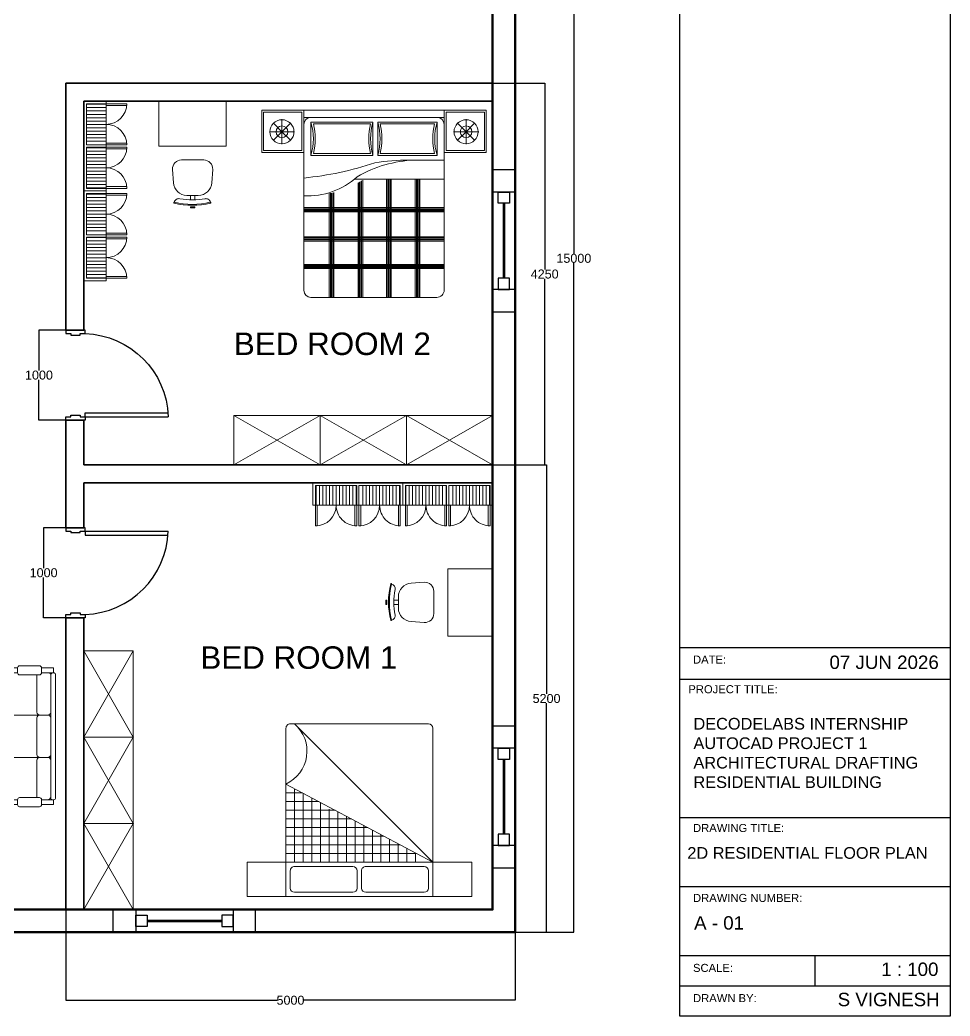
# Model space of a CAD drawing. Header units: millimetres. Extents: x -1564 to 16852, y -925 to 15940.
# Drawn here: x 6498 to 16852, y -925 to 10164 of the extents above; entities that cross this region are included whole.
import ezdxf

# ---------------------------------------------------------------- set-up
doc = ezdxf.new("R2010")
doc.units = ezdxf.units.MM
doc.header["$MEASUREMENT"] = 0
for name, color, linetype, lineweight, true_color in [('A-Door-Single-New', 7, 'Continuous', 25, 0x2c84f6), ('A-Furniture-New', 7, 'Continuous', 18, 0x6cf9cf), ('A-Wall-Full-New', 7, 'Continuous', 35, 0xf7b950), ('A-Window-Full-New', 7, 'Continuous', 25, 0x8bed35), ('Dimensions', 7, 'Continuous', 18, 0xf5569b), ('S-Wall-Full-New', 7, 'Continuous', 50, 0xf2de6e), ('Text', 7, 'Continuous', 18, 0xe916bf)]:
    doc.layers.add(name, color=color, linetype=linetype, lineweight=lineweight, true_color=true_color)
doc.layers.add('Boxes', color=2, linetype='Continuous')
doc.styles.get("Standard").update_dxf_attribs({"font": 'arial.ttf'})
doc.dimstyles.get("Standard").update_dxf_attribs({"dimtxt": 100, "dimasz": 0.18, "dimexe": 0.18, "dimexo": 0.0625, "dimgap": 0.09, "dimtad": 0, "dimtih": 1, "dimtoh": 1, "dimdec": 0, "dimzin": 0, "dimdsep": 46, "dimtxsty": 'Standard', "dimcen": 0.09, "dimadec": 0, "dimazin": 0, "dimtfac": 1, "dimtdec": 0, "dimtofl": 0, "dimtmove": 0, "dimatfit": 3, "dimfxl": 1, "dimtolj": 1, "dimtzin": 0, "dimarcsym": 0})

# ---------------------------------------------------------------- blocks, each defined once
blk = doc.blocks.new('A$C2EB62172')
at = {"linetype": 'ByBlock'}
for p, q in [((4.1879691707436e-05, 2.000302821266814), (0.4500418796887971, 2.000302821266814)), ((4.1879691707436e-05, 1.550302821269725), (4.1879691707436e-05, 2.000302821266814)), ((0.4500418796887971, 1.924102821270935), (0.4500418796887971, 2.000302821266814)), ((0.4500418796887971, 2.000302821266814), (0.4500418796887971, 1.550302821269725)), ((0.4500418796887971, 2.000302821266814), (1.950641879688192, 2.000302821266814)), ((0.4500418796887971, 1.924102821270935), (1.950641879688192, 1.924102821270935)), ((1.950641879688192, 2.000302821266814), (1.950641879688192, 1.550302821269725)), ((2.400641879692557, 2.000302821266814), (1.950641879688192, 2.000302821266814)), ((2.400641879692557, 1.550302821269725), (2.400641879692557, 2.000302821266814)), ((0.4500418796887971, 0.07630282126774546), (0.4500418796887971, 1.84790282126778)), ((1.950641879688192, 1.84790282126778), (1.950641879688192, 0.08010282126633683)), ((0.4500418796887971, 1.550302821269725), (4.1879691707436e-05, 1.550302821269725)), ((1.950641879688192, 1.550302821269725), (2.400641879692557, 1.550302821269725)), ((1.870641879693721, 0.00010282127186656), (0.5262418796919519, 0.00010282127186656))]:
    blk.add_line(p, q, dxfattribs=at)
for p, q in [((0.02004187968850601, 1.980302821270016), (0.4300418796919985, 1.980302821270016)), ((0.02004187968850601, 1.570302821266523), (0.02004187968850601, 1.980302821270016)), ((0.4300418796919985, 1.980302821270016), (0.4300418796919985, 1.570302821266523)), ((1.970641879692266, 1.980302821270016), (1.970641879692266, 1.570302821266523)), ((2.380641879688483, 1.980302821270016), (1.970641879692266, 1.980302821270016)), ((2.380641879688483, 1.570302821266523), (2.380641879688483, 1.980302821270016)), ((0.2160812228466966, 1.77031850045023), (0.1210542963963235, 1.865345426900603)), ((0.2160812228466966, 1.77031850045023), (0.2160812228466966, 1.904706868634094)), ((0.2160812228466966, 1.77031850045023), (0.3111081493043457, 1.865345426900603)), ((0.5262418796919519, 1.873302821266407), (0.5262418796919519, 1.517702821271087)), ((1.189307963424653, 1.873302821266407), (0.5262418796919519, 1.873302821266407)), ((1.16320035768149, 1.853302821269608), (0.5523494854351156, 1.853302821269608)), ((1.189307963424653, 1.517702821271087), (1.189307963424653, 1.873302821266407)), ((1.240107963421906, 1.873302821266407), (1.240107963421906, 1.517702821271087)), ((1.874441879692313, 1.873302821266407), (1.240107963421906, 1.873302821266407)), ((1.848334273949149, 1.853302821269608), (1.26621556916507, 1.853302821269608)), ((1.874441879692313, 1.517702821271087), (1.874441879692313, 1.873302821266407)), ((2.184602536530292, 1.77031850045023), (2.089575610079919, 1.865345426900603)), ((2.184602536530292, 1.77031850045023), (2.184602536530292, 1.904706868634094)), ((2.184602536530292, 1.77031850045023), (2.279629462987941, 1.865345426900603)), ((0.2160812228466966, 1.77031850045023), (0.08169285467010923, 1.77031850045023)), ((0.2160812228466966, 1.77031850045023), (0.1210542963963235, 1.675291573999857)), ((0.2160812228466966, 1.77031850045023), (0.35046959103056, 1.77031850045023)), ((0.2160812228466966, 1.77031850045023), (0.3111081493043457, 1.675291573999857)), ((0.2160812228466966, 1.77031850045023), (0.2160812228466966, 1.635930132266367)), ((2.184602536530292, 1.77031850045023), (2.050214168353705, 1.77031850045023)), ((2.184602536530292, 1.77031850045023), (2.089575610079919, 1.675291573999857)), ((2.184602536530292, 1.77031850045023), (2.184602536530292, 1.635930132266367)), ((2.184602536530292, 1.77031850045023), (2.318990904714155, 1.77031850045023)), ((2.184602536530292, 1.77031850045023), (2.279629462987941, 1.675291573999857)), ((0.4300418796919985, 1.570302821266523), (0.02004187968850601, 1.570302821266523)), ((0.5262418796919519, 1.517702821271087), (1.189307963424653, 1.517702821271087)), ((0.5523494854351156, 1.537702821267885), (1.16320035768149, 1.537702821267885)), ((1.240107963421906, 1.517702821271087), (1.874441879692313, 1.517702821271087)), ((1.26621556916507, 1.537702821267885), (1.848334273949149, 1.537702821267885)), ((1.970641879692266, 1.570302821266523), (2.380641879688483, 1.570302821266523)), ((1.574698534088384, 1.466902821266558), (1.950641879688192, 1.466902821266558)), ((0.9960193111110129, 1.263702821270272), (1.950641879688192, 1.263702821270272))]:
    blk.add_line(p, q)
at = {"linetype": 'Continuous'}
for p, q in [((1.029937390201667, 1.223216417361982), (1.029937390201667, 0.00010282127186656)), ((1.041937390204112, 1.23013608725887), (1.041937390204112, 0.00010282127186656)), ((1.053937390206556, 1.237265145027777), (1.053937390206556, 0.00010282127186656)), ((1.067023984396656, 1.24528421562718), (1.067023984396656, 0.00010282127186656)), ((1.0790239843991, 1.252867291041184), (1.0790239843991, 0.00010282127186656)), ((1.335076125324122, 1.263702821270272), (1.335076125324122, 0.00010282127186656)), ((1.34707612531929, 1.263702821270272), (1.34707612531929, 0.00010282127186656)), ((1.359076125321735, 1.263702821270272), (1.359076125321735, 0.00010282127186656)), ((1.37216271951911, 1.263702821270272), (1.37216271951911, 0.00010282127186656)), ((1.384162719514279, 1.263702821270272), (1.384162719514279, 0.00010282127186656)), ((1.640899081765383, 1.263702821270272), (1.640899081765383, 0.00010282127186656)), ((1.652899081760552, 1.263702821270272), (1.652899081760552, 0.00010282127186656)), ((1.664899081762997, 1.263702821270272), (1.664899081762997, 0.00010282127186656)), ((1.677985675953096, 1.263702821270272), (1.677985675953096, 0.00010282127186656)), ((1.689985675955541, 1.263702821270272), (1.689985675955541, 0.00010282127186656)), ((0.7220350258721737, 1.114663036089041), (0.7220350258721737, 0.00010282127186656)), ((0.7340350258673425, 1.114663036089041), (0.7340350258673425, 0.00010282127186656)), ((0.7460350258697872, 1.114663036089041), (0.7460350258697872, 0.00010282127186656)), ((0.7591216200598865, 1.117183029040461), (0.7591216200598865, 0.00010282127186656)), ((0.7711216200623312, 1.120337109459797), (0.7711216200623312, 0.00010282127186656)), ((0.4500418796887971, 0.959267067759356), (1.950641879688192, 0.959267067759356)), ((0.4500418796887971, 0.9472670677569113), (1.950641879688192, 0.9472670677569113)), ((0.4500418796887971, 0.9352670677617425), (1.950641879688192, 0.9352670677617425)), ((0.4500418796887971, 0.9258751714078244), (1.950641879688192, 0.9258751714078244)), ((0.4500418796887971, 0.9138751714053797), (1.950641879688192, 0.9138751714053797)), ((0.4500418796887971, 0.6470654354852741), (1.950641879688192, 0.6470654354852741)), ((0.4500418796887971, 0.6350654354828293), (1.950641879688192, 0.6350654354828293)), ((0.4500418796887971, 0.6230654354876606), (1.950641879688192, 0.6230654354876606)), ((0.4500418796887971, 0.6136735391337425), (1.950641879688192, 0.6136735391337425)), ((0.4500418796887971, 0.6016735391385737), (1.950641879688192, 0.6016735391385737)), ((0.4500418796887971, 0.3522083696952905), (1.950641879688192, 0.3522083696952905)), ((0.4500418796887971, 0.3402083696928457), (1.950641879688192, 0.3402083696928457)), ((0.4500418796887971, 0.328208369697677), (1.950641879688192, 0.328208369697677)), ((0.4500418796887971, 0.3188164733437588), (1.950641879688192, 0.3188164733437588)), ((0.4500418796887971, 0.3068164733413141), (1.950641879688192, 0.3068164733413141))]:
    blk.add_line(p, q, dxfattribs=at)
for centre, radius in [((0.2160812228466966, 1.77031850045023), 0.128525321884008), ((0.2160812228466966, 1.77031850045023), 0.0628202575072064), ((2.184602536530292, 1.77031850045023), 0.128525321884008), ((2.184602536530292, 1.77031850045023), 0.0628202575072064)]:
    blk.add_circle(centre, radius)
at = {"linetype": 'ByBlock'}
for centre, radius, start, end in [((0.5262418796919519, 1.84790282126778), 0.0762, 90, 180), ((1.874441879692313, 1.84790282126778), 0.0762, 0, 90), ((0.5262418796919519, 0.07630282126774546), 0.0762, 180, 270), ((1.870641879693721, 0.08010282126633683), 0.08, 270, 0)]:
    blk.add_arc(centre, radius, start, end, dxfattribs=at)
for centre, radius, start, end in [((-0.08335812031145906, 1.695502821268747), 0.635, 343.7397948414725, 16.26020515852748), ((-0.08335812031145906, 1.695502821268747), 0.6549999999999477, 346.0593884790302, 13.94061152096977), ((1.798907963420788, 1.695502821268747), 0.6549999999999477, 166.0593884790302, 193.9406115209698), ((1.798907963420788, 1.695502821268747), 0.635, 163.7397948414725, 196.2602051585275), ((0.6305079634184949, 1.695502821268747), 0.635, 343.7397948414725, 16.26020515852748), ((0.6305079634184949, 1.695502821268747), 0.6549999999999477, 346.0593884790302, 13.94061152096977), ((2.484041879688448, 1.695502821268747), 0.6549999999999477, 166.0593884790302, 193.9406115209698), ((2.484041879688448, 1.695502821268747), 0.635, 163.7397948414725, 196.2602051585275), ((0.1114283336355584, 4.713138965322287), 3.453967942678216, 275.6242002586016, 288.5258042097624), ((1.677538343799824, 0.1733186185083468), 1.294398166580734, 92.03200660491719, 120.4569754298394), ((1.573891156745958, -0.8648127776759793), 2.331715724995799, 89.9801606012515, 99.00664179104587), ((0.4851049496355699, 1.886557333978999), 0.8028604968684335, 267.49694424093, 311.913230862187)]:
    blk.add_arc(centre, radius, start, end)
blk = doc.blocks.new('A$C4CBC1980')
for p, q in [((0.4499885696932324, 2.000002902408596), (-1.143030385719612e-05, 2.000002902408596)), ((-1.143030385719612e-05, 2.000002902408596), (-1.143030385719612e-05, 1.600002902407141)), ((-1.143030385719612e-05, 2.000002902408596), (2.599988569694688, 2.000002902408596)), ((2.149988569697598, 2.000002902408596), (0.4499885696932324, 2.000002902408596)), ((0.4499885696932324, 2.000002902408596), (0.4499885696932324, 0.05000290241150651)), ((0.4499885696932324, 0.05000290241150651), (0.4499885696932324, 2.000002902408596)), ((2.599988569694688, 2.000002902408596), (2.024988569697598, 2.000002902408596)), ((2.149988569697598, 0.05000290241150651), (2.149988569697598, 2.000002902408596)), ((2.599988569694688, 1.600002902407141), (2.599988569694688, 2.000002902408596)), ((0.4999885696961428, 1.900002902410051), (0.4999885696961428, 1.700002902412962)), ((1.224988569694688, 1.950002902412962), (0.5499885696917772, 1.950002902412962)), ((1.274988569697598, 1.700002902412962), (1.274988569697598, 1.900002902410051)), ((1.324988569693232, 1.700002902412962), (1.324988569693232, 1.900002902410051)), ((2.049988569691777, 1.950002902412962), (1.374988569696143, 1.950002902412962)), ((2.099988569694688, 1.700002902412962), (2.099988569694688, 1.900002902410051)), ((1.224988569694688, 1.650002902410051), (0.5499885696917772, 1.650002902410051)), ((2.049988569691777, 1.650002902410051), (1.374988569696143, 1.650002902410051)), ((2.599988569694688, 1.600002902407141), (-1.143030385719612e-05, 1.600002902407141)), ((0.4499885696932324, 1.600002902407141), (2.049988569691777, 2.902408596128225e-06)), ((0.4509487705945503, 1.600002902407141), (2.149988569697598, 0.6973749582466553)), ((2.149988569697598, 1.600002902407141), (0.5865911100700032, 1.600002902407141)), ((2.149988569697598, 1.500002902408596), (0.639181343060045, 1.500002902408596)), ((0.649988569697598, 1.494261480249406), (0.649988569697598, 1.600002902407141)), ((0.7499885696961428, 1.441135712113464), (0.7499885696961428, 1.600002902407141)), ((0.8499885696946876, 1.388009943977522), (0.8499885696946876, 1.600002902407141)), ((0.9499885696932324, 1.334884175848856), (0.9499885696932324, 1.600002902407141)), ((1.049988569691777, 1.281758407712914), (1.049988569691777, 1.600002902407141)), ((1.149988569697598, 1.228632639576972), (1.149988569697598, 1.600002902407141)), ((1.249988569696143, 1.175506871448306), (1.249988569696143, 1.600002902407141)), ((1.349988569694688, 1.122381103312364), (1.349988569694688, 1.600002902407141)), ((1.449988569693232, 1.069255335183698), (1.449988569693232, 1.600002902407141)), ((1.549988569691777, 1.016129567047756), (1.549988569691777, 1.600002902407141)), ((1.649988569697598, 0.9860500928407419), (1.649988569697598, 1.600002902407141)), ((1.749988569696143, 0.9098780307831476), (1.749988569696143, 1.600002902407141)), ((1.849988569694688, 0.8567522626472055), (1.849988569694688, 1.600002902407141)), ((1.949988569693232, 0.8036264945112634), (1.949988569693232, 1.600002902407141)), ((2.049988569691777, 0.7505007263825973), (2.049988569691777, 1.600002902407141)), ((2.149988569697598, 1.400002902410051), (0.8274139155255398, 1.400002902410051)), ((2.149988569697598, 1.300002902411507), (1.015646487991035, 1.300002902411507)), ((2.149988569697598, 1.200002902412962), (1.203879060456529, 1.200002902412962)), ((2.149988569697598, 1.100002902407141), (1.3921116329293, 1.100002902407141)), ((2.149988569697598, 1.000002902408596), (1.580344205394795, 1.000002902408596)), ((2.149988569697598, 0.9000029024100513), (1.768576777860289, 0.9000029024100513)), ((2.149988569697598, 0.8000029024115065), (1.956809350325784, 0.8000029024115065)), ((0.4999885696961428, 2.902408596128225e-06), (2.099988569694688, 2.902408596128225e-06))]:
    blk.add_line(p, q)
for centre, radius, start, end in [((0.5499885696917772, 1.900002902410051), 0.05, 90, 180), ((1.224988569694688, 1.900002902410051), 0.05, 0, 90), ((1.374988569696143, 1.900002902410051), 0.05, 90, 180), ((2.049988569691777, 1.900002902410051), 0.05, 0, 90), ((0.5499885696917772, 1.700002902412962), 0.05, 180, 270), ((1.224988569694688, 1.700002902412962), 0.05, 270, 0), ((1.374988569696143, 1.700002902412962), 0.05, 180, 270), ((2.049988569691777, 1.700002902412962), 0.05, 270, 0), ((2.327498896855104, 0.3160649779820233), 0.4206033966793114, 114.9632785139811, 228.7160663349605), ((0.4999885696961428, 0.05000290241150651), 0.05, 180, 270), ((0.4999885696961428, 0.05000290241150651), 0.05, 180, 270), ((2.099988569694688, 0.05000290241150651), 0.05, 270, 0)]:
    blk.add_arc(centre, radius, start, end)
blk = doc.blocks.new('A$C769D55ED')
for p, q in [((33.60002588783391, 191.9999806543929), (33.60002588783391, 1024.799980656331)), ((72.0000258886721, 191.9999806543929), (72.0000258886721, 1023.874141563516)), ((2.588797360658646e-05, 191.9999806543929), (2.588797360658646e-05, -1.934281317517161e-05)), ((33.60002588783391, 191.9999806543929), (2.588797360658646e-05, 191.9999806543929)), ((33.60002588783391, 143.9999806550913), (33.60002588783391, 191.9999806543929)), ((48.00002588727511, 143.9999806550913), (33.60002588783391, 143.9999806550913)), ((48.00002588727511, 47.99998065648833), (48.00002588727511, 143.9999806550913)), ((33.60002588783391, -1.934281317517161e-05), (33.60002588783391, 47.99998065648833)), ((33.60002588783391, 47.99998065648833), (48.00002588727511, 47.99998065648833)), ((2.588797360658646e-05, -1.934281317517161e-05), (33.60002588783391, -1.934281317517161e-05))]:
    blk.add_line(p, q)
blk.add_lwpolyline([(33.60002588783391, 191.9999806543929), (72.0000258886721, 191.9999806543929)])
blk.add_lwpolyline([(900.0000258879736, 191.9999806543929), (900.0000258879736, -1.934281317517161e-05), (866.4000258881133, -1.934281317517161e-05), (866.4000258881133, 47.99998065648833), (852.0000258851796, 47.99998065648833), (852.0000258851796, 143.9999806550913), (866.4000258881133, 143.9999806550913), (866.4000258881133, 191.9999806543929)], close=True)
blk.add_arc((7.162498539022636, 165.5624533072987), 859.6441538534041, 1.762354355525548, 88.23764564448248)
blk = doc.blocks.new('cupboard019')
for p, q in [((18427.17657423197, 12695.47251981393), (17829.35048909104, 12695.47251981393)), ((17829.35048909104, 12695.47251981393), (17829.35048909104, 10286.62212110953)), ((18427.17657423197, 12626.91688568414), (17897.90612322083, 12626.91688568414)), ((17897.90612322083, 12626.91688568414), (17897.90612322083, 11520.93862480939)), ((18427.17657423197, 12611.14347038315), (17897.90612322083, 12611.14347038315)), ((18427.17657423197, 12695.47251981393), (18427.17657423197, 10286.62212110953)), ((18427.17657423197, 12626.91688568414), (18980.16570298551, 12626.91688568414)), ((18427.17657423197, 12579.09079872713), (18427.17657423197, 12626.91688568414)), ((18980.16570298551, 12579.09079872713), (18427.17657423197, 12579.09079872713)), ((18980.16570298551, 12626.91688568414), (18980.16570298551, 12579.09079872713)), ((18427.17657423197, 12521.46955734016), (17897.90612322083, 12521.46955734016)), ((18427.17657423197, 12431.79564429716), (17897.90612322083, 12431.79564429716)), ((18427.17657423197, 12342.12173125417), (17897.90612322083, 12342.12173125417)), ((18427.17657423197, 12252.44781820745), (17897.90612322083, 12252.44781820745)), ((18427.17657423197, 12162.77390516446), (17897.90612322083, 12162.77390516446)), ((18427.17657423197, 12073.09999212147), (17897.90612322083, 12073.09999212147)), ((18427.17657423197, 11983.42607907848), (17897.90612322083, 11983.42607907848)), ((18427.17657423197, 11893.75216603176), (17897.90612322083, 11893.75216603176)), ((18427.17657423197, 11804.07825298877), (17897.90612322083, 11804.07825298877)), ((18427.17657423197, 11714.40433994577), (17897.90612322083, 11714.40433994577)), ((18427.17657423197, 11624.73042690278), (17897.90612322083, 11624.73042690278)), ((18427.17657423197, 11520.93862480939), (17897.90612322083, 11520.93862480939)), ((18427.17657423197, 11568.7647117664), (18980.16570298551, 11568.7647117664)), ((18427.17657423197, 11520.93862480939), (18427.17657423197, 11568.7647117664)), ((18980.16570298551, 11520.93862480939), (18427.17657423197, 11520.93862480939)), ((18980.16570298551, 11568.7647117664), (18980.16570298551, 11520.93862480939)), ((18427.17657423197, 11461.15601611407), (17897.90612322083, 11461.15601611407)), ((17897.90612322083, 11461.15601611407), (17897.90612322084, 10355.17775523932)), ((18427.17657423197, 11445.38260081307), (17897.90612322083, 11445.38260081307)), ((18427.17657423197, 11355.70868777008), (17897.90612322083, 11355.70868777008)), ((18427.17657423197, 11266.03477472709), (17897.90612322083, 11266.03477472709)), ((18427.17657423197, 11461.15601611407), (18980.16570298551, 11461.15601611407)), ((18427.17657423197, 11413.32992915706), (18427.17657423197, 11461.15601611407)), ((18980.16570298551, 11413.32992915706), (18427.17657423197, 11413.32992915706)), ((18980.16570298551, 11461.15601611407), (18980.16570298551, 11413.32992915706)), ((18427.17657423197, 11176.36086168037), (17897.90612322083, 11176.36086168037)), ((18427.17657423197, 11086.68694863738), (17897.90612322083, 11086.68694863738)), ((18427.17657423197, 10997.01303559438), (17897.90612322083, 10997.01303559438)), ((18427.17657423197, 10907.33912255139), (17897.90612322083, 10907.33912255139)), ((18427.17657423197, 10817.66520950467), (17897.90612322083, 10817.66520950467)), ((18427.17657423197, 10727.99129646168), (17897.90612322083, 10727.99129646168)), ((18427.17657423197, 10638.31738341869), (17897.90612322083, 10638.31738341869)), ((18427.17657423197, 10548.64347037197), (17897.90612322083, 10548.64347037197)), ((18427.17657423197, 10458.96955732898), (17897.90612322083, 10458.96955732898)), ((17829.35048909104, 10286.62212110953), (18427.17657423197, 10286.62212110953)), ((18427.17657423197, 10369.29564428599), (17897.90612322083, 10369.29564428599)), ((17897.90612322084, 10355.17775523932), (18427.17657423197, 10355.17775523932)), ((18427.17657423197, 10403.00384219633), (18980.16570298551, 10403.00384219633)), ((18427.17657423197, 10355.17775523932), (18427.17657423197, 10403.00384219633)), ((18980.16570298551, 10355.17775523932), (18427.17657423197, 10355.17775523932)), ((18980.16570298551, 10403.00384219633), (18980.16570298551, 10355.17775523932))]:
    blk.add_line(p, q)
for centre, start, end in [((18427.17657423197, 12626.91688568414), 270, 0), ((18427.17657423197, 11520.93862480939), 0, 90), ((18427.17657423197, 11461.15601611407), 270, 0), ((18427.17657423197, 10355.17775523932), 0, 90)]:
    blk.add_arc(centre, 552.9891287551131, start, end)
blk = doc.blocks.new('cupboard016')
for p, q in [((26140.99960623377, 9415.668509687945), (25180.99960623377, 8865.668509687945)), ((25180.99960623377, 9415.668509687945), (26140.99960623377, 8865.668509687945)), ((25180.99960623377, 9415.668509687945), (25180.99960623377, 8865.668509687945)), ((25180.99960623377, 9415.668509687945), (28060.99960623377, 9415.668509687945)), ((26140.99960623377, 9415.668509687945), (26140.99960623377, 8865.668509687945)), ((27100.99960623377, 8865.668509687945), (26140.99960623377, 9415.668509687945)), ((26140.99960623377, 8865.668509687945), (27100.99960623377, 9415.668509687945)), ((27100.99960623377, 9415.668509687945), (27100.99960623377, 8865.668509687945)), ((28060.99960623377, 9415.668509687945), (27100.99960623377, 8865.668509687945)), ((27100.99960623377, 9415.668509687945), (28060.99960623377, 8865.668509687945)), ((28060.99960623377, 9415.668509687945), (28060.99960623377, 8865.668509687945)), ((25180.99960623377, 8865.668509687945), (28060.99960623377, 8865.668509687945))]:
    blk.add_line(p, q)
for p in [(26140.99960623377, 9415.668509687945), (27100.99960623377, 9415.668509687945)]:
    blk.add_point(p)
blk = doc.blocks.new('F19')
for p, q in [((0.8305707489596728, 0.01908971459689468), (-0.9094292510403363, 0.01908971459689468)), ((-1.009429251040331, -0.01091028540307803), (-0.9394292510403375, -0.01091028540307803)), ((-1.009429251040331, -0.180910285403094), (-1.009429251040331, -0.01091028540307803)), ((-0.9394292510403375, -0.180910285403094), (-0.9394292510403375, -0.009793876713537486)), ((-0.9394292510403375, -0.01091028540307803), (-0.9394292510403375, -0.01984384419737495)), ((-0.9394292510403375, -0.1773362406877155), (-0.9394292510403375, -0.07984384419737722)), ((0.2129760289841727, -0.04984384419740451), (-0.9094292510403363, -0.04984384419740451)), ((-0.2984714502355814, -0.04984384419740451), (-0.3870239710158216, -0.04984384419740451)), ((-0.3394292510403432, -0.2054211854103087), (-0.3394292510403432, -0.09091028540311896)), ((0.3015285497644129, -0.04984384419740451), (0.2129760289841727, -0.04984384419740451)), ((0.2605707489596796, -0.6059102854031053), (0.2605707489596796, -0.0509102854030985)), ((0.2605707489596796, -0.2054211854103087), (0.2605707489596796, -0.09091028540311896)), ((0.9305707489596671, -0.01091028540307803), (0.8605707489596739, -0.01091028540307803)), ((0.8605707489596739, -0.01091028540307803), (0.8605707489596739, -0.02091028540306894)), ((0.8605707489596739, -0.0905613111393464), (0.8605707489596739, -0.01091028540307803)), ((0.8605707489596739, -0.180910285403094), (0.8605707489596739, -0.09091028540306212)), ((0.9305707489596671, -0.180910285403094), (0.9305707489596671, -0.01091028540307803)), ((-1.039429251040332, -0.2109102854030667), (-1.039429251040332, -0.4909102854030962)), ((-1.009429251040331, -0.180910285403094), (-0.9394292510403375, -0.180910285403094)), ((-0.3794292510403352, -0.2454211854102724), (-0.9114223367252237, -0.2454211854102724)), ((-0.9094292510403363, -0.2109102854030667), (-0.9094292510403363, -0.4909102854030962)), ((-0.3394292510403432, -0.1546412591135109), (-0.3394292510403432, -0.6409102854030735)), ((0.2205707489596591, -0.2454211854102724), (-0.2994292510403227, -0.2454211854102724)), ((0.2605320123661556, -0.320848624171596), (0.2605320123661556, -0.173998743397398)), ((0.8290173309552529, -0.2454211854102724), (0.3005707489596716, -0.2454211854102724)), ((0.8305707489596728, -0.2109102854030667), (0.8305707489596728, -0.4909102854030962)), ((0.9305707489596671, -0.180910285403094), (0.8605707489596739, -0.180910285403094)), ((0.9605707489596682, -0.2109102854030667), (0.9605707489596682, -0.4909102854030962)), ((-0.3394679876338387, -0.320848624171596), (-0.3394679876338387, -0.2854211854102928)), ((0.2605707489596796, -0.2854211854102928), (0.2605707489596796, -0.6409102854030735)), ((-1.009429251040331, -0.5209102854030689), (-0.9394292510403375, -0.5209102854030689)), ((-1.009429251040331, -0.7209102854031144), (-1.009429251040331, -0.5209102854030689)), ((-0.9394292510403375, -0.5209102854030689), (-0.9394292510403375, -0.6909102854030849)), ((0.9305707489596671, -0.5209102854030689), (0.8605707489596739, -0.5209102854030689)), ((0.8605707489596739, -0.5209102854030689), (0.8605707489596739, -0.6909102854030849)), ((0.9305707489596671, -0.7209102854031144), (0.9305707489596671, -0.5209102854030689)), ((-0.9394292510403375, -0.6059102854031053), (-0.9394292510403375, -0.7109102854030667)), ((-0.9394292510403375, -0.6909102854030849), (-0.9394292510403375, -0.6499503766816943)), ((-0.9394292510403375, -0.6909102854030849), (-0.9394292510403375, -0.7109102854030667)), ((-0.3394292510403432, -0.6059102854031053), (-0.3394292510403432, -0.7109102854030667)), ((0.2605707489596796, -0.6059102854031053), (0.2605707489596796, -0.7109102854030667)), ((0.8605707489596739, -0.6909102854030849), (0.8605707489596739, -0.6499503766816943)), ((0.8605707489596739, -0.6909102854030849), (0.8605707489596739, -0.7109102854030667)), ((-0.9694292510403386, -0.7209102854031144), (-1.009429251040331, -0.7209102854031144)), ((-0.9694292510403386, -0.7209102854031144), (-0.9393269991891202, -0.7209102854031144)), ((-0.4194292510403272, -0.7909102854031076), (-0.859429251040325, -0.7909102854031076)), ((-0.4194292510403272, -0.7909102854031076), (-0.859429251040325, -0.7909102854031076)), ((0.1805707489596671, -0.7909102854031076), (-0.2594292510403307, -0.7909102854031076)), ((0.02657843894678535, -0.7909102854031076), (0.02657843894678535, -0.7909102854031076)), ((0.7805707489596614, -0.7909102854031076), (0.3405707489596637, -0.7909102854031076)), ((0.890570748959675, -0.7209102854031144), (0.8604684971084566, -0.7209102854031144)), ((0.890570748959675, -0.7209102854031144), (0.9305707489596671, -0.7209102854031144))]:
    blk.add_line(p, q)
at = {"linetype": 'Continuous'}
blk.add_line((0.3005707489596716, -0.0509102854030985), (0.8205707489596534, -0.0509102854030985), dxfattribs=at)
for centre, radius, start, end in [((-0.9094292510403363, -0.01091028540309225), 0.03, 90.00000000000001, 180.0000000000051), ((0.8305707489596728, -0.01091028540309225), 0.03, 359.9999999999949, 90), ((-0.9094292510403363, -0.01984384419738916), 0.03, 180, 270.0000000000001), ((-0.9094292510403363, -0.07984384419739143), 0.03, 90.00000000000001, 180), ((-0.3794292510403352, -0.09091028540307633), 0.04, 7.00715953259931e-15, 90.00000000000001), ((-0.2994292510403227, -0.09091028540313317), 0.04, 90.00000000000001, 180), ((0.2205707489596591, -0.09091028540307633), 0.04, 7.00715953259931e-15, 90.00000000000001), ((0.3005707489596716, -0.09091028540313317), 0.04, 90.00000000000001, 180), ((0.8205707489596534, -0.09091028540307633), 0.04, 7.00715953259931e-15, 90.00000000000037), ((0.8305707489596728, -0.02091028540308315), 0.03, 270.0000000000001, 360), ((-1.009429251040331, -0.2109102854030809), 0.03, 90.00000000000001, 179.9999999999999), ((-0.9394292510403375, -0.2109102854030809), 0.03, 7.00715953259931e-15, 90.00000000000001), ((-0.3794292510403352, -0.2054211854103229), 0.04, 270.0000000000005, 360), ((-0.2994292510403227, -0.2054211854103229), 0.04, 180, 270.0000000000005), ((0.2205707489596591, -0.2054211854103229), 0.04, 270.0000000000005, 360), ((0.3005707489596716, -0.2054211854103229), 0.04, 180, 270.0000000000005), ((0.8605707489596739, -0.2109102854030809), 0.03, 90.00000000000001, 180), ((0.9305707489596671, -0.2109102854030809), 0.03, 7.00715953259931e-15, 90.00000000000001), ((-1.009429251040331, -0.4909102854031104), 0.03, 179.9999999999999, 270.0000000000002), ((-0.9394292510403375, -0.4909102854031104), 0.03, 270, 360), ((0.8605707489596739, -0.4909102854031104), 0.03, 180, 270.0000000000001), ((0.9305707489596671, -0.4909102854031104), 0.03, 269.9999999999998, 360), ((-0.859429251040325, -0.7109102854030809), 0.08, 180, 270.0000000000001), ((-0.4194292510403272, -0.7109102854030809), 0.08, 270.0000000000002, 360), ((-0.4194292510403272, -0.7109102854030809), 0.08, 270.0000000000001, 359.9999999999998), ((-0.2594292510403307, -0.7109102854030809), 0.08, 180, 270.0000000000001), ((0.1805707489596671, -0.7109102854030809), 0.08, 270.0000000000002, 360), ((0.3405707489596637, -0.7109102854030809), 0.08, 180, 270.0000000000001), ((0.7805707489596614, -0.7109102854030809), 0.08, 270.0000000000002, 360)]:
    blk.add_arc(centre, radius, start, end)
blk = doc.blocks.new('A$C05DF47E1')
for p, q in [((248.8486137783621, 534.2723464354094), (198.8486137783621, 534.2723464354094)), ((198.8486137783621, 534.2723464354094), (198.8486137783621, 522.2612685731765)), ((198.8486137783621, 522.2612685731765), (248.8486137783621, 522.2612685731765)), ((198.8486137783621, 444.9937624026243), (198.8486137783621, 394.9999957488071)), ((248.8486137783621, 522.2612685731765), (248.8486137783621, 534.2723464354094)), ((248.8486137783621, 444.9937624026243), (248.8486137783621, 394.9999957488071)), ((160.3809850872494, 394.9999957488071), (287.3162424692418, 394.9999957488071)), ((1.797312870621681e-05, 105.8041478994455), (10.63385960529558, 253.7062239747647)), ((437.0633679511957, 253.7062239747647), (447.6972095833626, 105.8041478994455)), ((347.8657925955486, -4.251192876836285e-06), (99.83143496094272, -4.251192876836285e-06))]:
    blk.add_line(p, q)
for centre, radius, start, end in [((25.70099466992542, 474.846149595749), 5.000000000000325, 104.2500326978068, 284.2500326978068), ((226.9317639006767, -317.5000042511929), 822.5000000000432, 75.7499673021932, 104.2500326978068), ((75.77235979842953, 480.8151494016092), 50.10118948877101, 192.4859710271486, 284.2500326978068), ((226.9317639006767, -317.5000042511929), 812.5000000000425, 75.7499673021932, 104.2500326978068), ((226.9317639006767, -317.5000042511929), 762.5000000000423, 79.50976535954754, 100.9535840725928), ((378.091168002924, 480.8151494016092), 50.10118948877103, 255.7499673021932, 347.5140289728515), ((428.1625331314281, 474.846149595749), 5.000000000000336, 255.7499673021932, 75.7499673021932), ((160.3809850872494, 244.9999957488071), 149.9999999999985, 90, 176.6725957582807), ((287.3162424692418, 244.9999957488071), 149.9999999999986, 3.327404241719311, 90), ((99.83143496094272, 99.99999574927278), 100.0000000000014, 176.6725957582807, 270), ((347.8657925955486, 99.99999574927278), 99.99999999999916, 270, 3.327404241719311)]:
    blk.add_arc(centre, radius, start, end)
blk = doc.blocks.new('*D41')
at = {"layer": 'Defpoints', "color": 0, "transparency": 16777216}
for p in [(12010, 15010.00000000001), (12010, 10), (12664.25554140992, 10.00000000000011)]:
    blk.add_point(p, dxfattribs=at)
at = {"layer": 'Dimensions', "color": 0, "lineweight": -2, "transparency": 16777216}
for p, q in [((12010.0625, 15010.00000000001), (12664.43554140992, 15010.00000000001)), ((12664.25554140992, 15009.82000000001), (12664.25554140992, 7561.147298772173)), ((12664.25554140992, 10.18000000000011), (12664.25554140992, 7458.852701227835)), ((12010.0625, 10), (12664.43554140992, 10.00000000000011))]:
    blk.add_line(p, q, dxfattribs=at)
at = {"layer": 'Dimensions', "color": 0, "transparency": 16777216}
for points in [[(12664.22554140991, 15009.82000000001), (12664.28554140992, 15009.82000000001), (12664.25554140992, 15010.00000000001)], [(12664.22554140992, 10.18000000000011), (12664.28554140992, 10.18000000000011), (12664.25554140992, 10.00000000000011)]]:
    blk.add_solid(points, dxfattribs=at)
at = {"layer": 'Dimensions', "color": 0, "transparency": 16777216, "insert": (12664.25554140992, 7509.999999999998), "char_height": 100, "attachment_point": 5}
blk.add_mtext('\\A1;15000', dxfattribs=at)
blk = doc.blocks.new('*D43')
at = {"layer": 'Defpoints', "color": 0, "transparency": 16777216}
for p in [(7010.000000000004, 4510.000000000003), (6761.585911271202, 3510.000000000003), (7010.000000000004, 3510.000000000003)]:
    blk.add_point(p, dxfattribs=at)
at = {"layer": 'Dimensions', "color": 0, "lineweight": -2, "transparency": 16777216}
for p, q in [((7009.937500000004, 4510.000000000003), (6761.405911271202, 4510.000000000003)), ((6761.585911271202, 4509.820000000002), (6761.585911271202, 4061.147298772171)), ((6761.585911271202, 3510.180000000003), (6761.585911271202, 3958.852701227833)), ((7009.937500000004, 3510.000000000003), (6761.405911271202, 3510.000000000003))]:
    blk.add_line(p, q, dxfattribs=at)
at = {"layer": 'Dimensions', "color": 0, "transparency": 16777216}
for points in [[(6761.555911271203, 4509.820000000002), (6761.615911271202, 4509.820000000002), (6761.585911271202, 4510.000000000003)], [(6761.555911271203, 3510.180000000003), (6761.615911271202, 3510.180000000003), (6761.585911271202, 3510.000000000003)]]:
    blk.add_solid(points, dxfattribs=at)
at = {"layer": 'Dimensions', "color": 0, "transparency": 16777216, "insert": (6761.585911271201, 4010), "char_height": 100, "attachment_point": 5}
blk.add_mtext('\\A1;1000', dxfattribs=at)
blk = doc.blocks.new('*D44')
at = {"layer": 'Defpoints', "color": 0, "transparency": 16777216}
for p in [(7010.000000000005, 6710.000000000006), (6709.669958083228, 5710.000000000005), (7010.000000000002, 5710.000000000005)]:
    blk.add_point(p, dxfattribs=at)
at = {"layer": 'Dimensions', "color": 0, "lineweight": -2, "transparency": 16777216}
for p, q in [((7009.937500000005, 6710.000000000006), (6709.489958083227, 6710.000000000006)), ((6709.669958083227, 6709.820000000006), (6709.669958083227, 6261.147298772175)), ((6709.669958083228, 5710.180000000005), (6709.669958083227, 6158.852701227836)), ((7009.937500000002, 5710.000000000005), (6709.489958083228, 5710.000000000005))]:
    blk.add_line(p, q, dxfattribs=at)
at = {"layer": 'Dimensions', "color": 0, "transparency": 16777216}
for points in [[(6709.639958083228, 6709.820000000006), (6709.699958083227, 6709.820000000006), (6709.669958083227, 6710.000000000006)], [(6709.639958083229, 5710.180000000005), (6709.699958083228, 5710.180000000005), (6709.669958083228, 5710.000000000005)]]:
    blk.add_solid(points, dxfattribs=at)
at = {"layer": 'Dimensions', "color": 0, "transparency": 16777216, "insert": (6709.669958083227, 6210.000000000002), "char_height": 100, "attachment_point": 5}
blk.add_mtext('\\A1;1000', dxfattribs=at)
blk = doc.blocks.new('*D49')
at = {"layer": 'Defpoints', "color": 0, "transparency": 16777216}
for p in [(7010, 260), (12010, 260), (12010, -749.0304482701176)]:
    blk.add_point(p, dxfattribs=at)
at = {"layer": 'Dimensions', "color": 0, "lineweight": -2, "transparency": 16777216}
for p, q in [((7010, 259.9375), (7010, -749.2104482701176)), ((12010, 259.9375), (12010, -749.2104482701176)), ((7010.18, -749.0304482701176), (9360.762660300137, -749.0304482701176)), ((12009.82, -749.0304482701176), (9659.237339699863, -749.0304482701176))]:
    blk.add_line(p, q, dxfattribs=at)
at = {"layer": 'Dimensions', "color": 0, "transparency": 16777216}
for points in [[(7010.18, -749.0004482701177), (7010.18, -749.0604482701176), (7010, -749.0304482701176)], [(12009.82, -749.0004482701177), (12009.82, -749.0604482701176), (12010, -749.0304482701176)]]:
    blk.add_solid(points, dxfattribs=at)
at = {"layer": 'Dimensions', "color": 0, "transparency": 16777216, "insert": (9510, -749.0304482701176), "char_height": 100, "attachment_point": 5}
blk.add_mtext('\\A1;5000', dxfattribs=at)
blk = doc.blocks.new('*D50')
at = {"layer": 'Defpoints', "color": 0, "transparency": 16777216}
for p in [(11760, 5210.000000000001), (11760, 10), (12360.4531851682, 10.0000000000001)]:
    blk.add_point(p, dxfattribs=at)
at = {"layer": 'Dimensions', "color": 0, "lineweight": -2, "transparency": 16777216}
for p, q in [((11760.0625, 5210.000000000001), (12360.6331851682, 5210.000000000001)), ((12360.45318516819, 5209.820000000001), (12360.4531851682, 2661.14729877217)), ((12360.4531851682, 10.1800000000001), (12360.4531851682, 2558.852701227831)), ((11760.0625, 10), (12360.6331851682, 10.0000000000001))]:
    blk.add_line(p, q, dxfattribs=at)
at = {"layer": 'Dimensions', "color": 0, "transparency": 16777216}
for points in [[(12360.42318516819, 5209.820000000001), (12360.4831851682, 5209.820000000001), (12360.45318516819, 5210.000000000001)], [(12360.4231851682, 10.1800000000001), (12360.4831851682, 10.1800000000001), (12360.4531851682, 10.0000000000001)]]:
    blk.add_solid(points, dxfattribs=at)
at = {"layer": 'Dimensions', "color": 0, "transparency": 16777216, "insert": (12360.45318516819, 2609.999999999996), "char_height": 100, "attachment_point": 5}
blk.add_mtext('\\A1;5200', dxfattribs=at)
blk = doc.blocks.new('*D51')
at = {"layer": 'Defpoints', "color": 0, "transparency": 16777216}
for p in [(11760, 9460.000000000004), (11760, 5210.000000000001), (12339.47039575805, 5210.000000000001)]:
    blk.add_point(p, dxfattribs=at)
at = {"layer": 'Dimensions', "color": 0, "lineweight": -2, "transparency": 16777216}
for p, q in [((11760.0625, 9460.000000000004), (12339.65039575805, 9460.000000000005)), ((12339.47039575805, 9459.820000000005), (12339.47039575805, 7386.147298772172)), ((12339.47039575805, 5210.180000000001), (12339.47039575805, 7283.852701227834)), ((11760.0625, 5210.000000000001), (12339.65039575805, 5210.000000000001))]:
    blk.add_line(p, q, dxfattribs=at)
at = {"layer": 'Dimensions', "color": 0, "transparency": 16777216}
for points in [[(12339.44039575805, 9459.820000000005), (12339.50039575805, 9459.820000000005), (12339.47039575805, 9460.000000000005)], [(12339.44039575805, 5210.180000000001), (12339.50039575805, 5210.180000000001), (12339.47039575805, 5210.000000000001)]]:
    blk.add_solid(points, dxfattribs=at)
at = {"layer": 'Dimensions', "color": 0, "transparency": 16777216, "insert": (12339.47039575805, 7334.999999999997), "char_height": 100, "attachment_point": 5}
blk.add_mtext('\\A1;4250', dxfattribs=at)

msp = doc.modelspace()

# ---------------------------------------------------------------- linework, layer by layer
at = {"layer": 'A-Furniture-New'}
for points in [[(8045.536176663067, 8760), (8045.536176663067, 9260), (8795.536176663067, 9260), (8795.536176663067, 8760)], [(11260, 4055.192688842304), (11760, 4055.192688842304), (11760, 3305.192688842304), (11260, 3305.192688842304)]]:
    msp.add_lwpolyline(points, close=True, dxfattribs=at)
at = {"layer": 'A-Wall-Full-New'}
for p, q in [((7010, 9460), (11760, 9460)), ((7010, 6710.000000000003), (7010, 9460)), ((7210, 9260), (11760, 9260)), ((7210, 6710.000000000002), (7210, 9260)), ((7210.000000000002, 6710.000000000002), (7010.000000000002, 6710.000000000003)), ((7010, 5210.000000000001), (7010, 5710.000000000002)), ((7209.999999999998, 5710.000000000002), (7009.999999999998, 5710.000000000003)), ((7210, 5210.000000000001), (7210, 5710.000000000002)), ((7010, 4510.000000000001), (7010, 5210.000000000001)), ((7210.000000000001, 5210.000000000002), (11760, 5209.999999999999)), ((7210, 5010.000000000001), (11760, 5010.000000000001)), ((7210.000000000001, 4510.000000000001), (7210, 5010.000000000001)), ((7210, 4510.000000000001), (7010, 4510.000000000001)), ((7010, 260), (7010, 3510.000000000001)), ((7210, 3510.000000000001), (7010, 3510.000000000001)), ((7210, 260), (7210, 3510.000000000001))]:
    msp.add_line(p, q, dxfattribs=at)
at = {"layer": 'A-Window-Full-New'}
for p, q in [((11876.66666666666, 8122.652880440573), (11876.66666666666, 7289.319547107239)), ((11893.33333333334, 8122.652880440573), (11893.33333333334, 7289.319547107239)), ((11876.66666666666, 1932.522763564199), (11876.66666666666, 1099.189430230865)), ((11893.33333333334, 1932.522763564199), (11893.33333333334, 1099.189430230865)), ((7912.820781785391, 143.3333333333358), (8746.154115118723, 143.3333333333358)), ((7912.820781785391, 126.6666666666642), (8746.154115118723, 126.6666666666642))]:
    msp.add_line(p, q, dxfattribs=at)
for points in [[(12010, 8497.652880440575), (12010, 8247.652880440573), (11760, 8247.652880440573), (11760, 8497.652880440575)], [(11947.5, 8247.652880440573), (11947.5, 8122.652880440573), (11822.5, 8122.652880440573), (11822.5, 8247.652880440573)], [(11947.5, 7164.319547107239), (11947.5, 7289.319547107239), (11822.5, 7289.319547107239), (11822.5, 7164.319547107239)], [(12010, 6914.319547107239), (12010, 7164.319547107239), (11760, 7164.319547107239), (11760, 6914.319547107239)], [(12010, 2307.5227635642), (12010, 2057.5227635642), (11760, 2057.5227635642), (11760, 2307.5227635642)], [(11947.5, 2057.5227635642), (11947.5, 1932.522763564199), (11822.5, 1932.522763564199), (11822.5, 2057.5227635642)], [(11947.5, 974.1894302308649), (11947.5, 1099.189430230865), (11822.5, 1099.189430230865), (11822.5, 974.1894302308649)], [(12010, 724.1894302308647), (12010, 974.1894302308649), (11760, 974.1894302308649), (11760, 724.1894302308647)], [(7537.820781785389, 260), (7787.820781785391, 260), (7787.820781785391, 10), (7537.820781785389, 10)], [(9121.154115118723, 260), (8871.154115118723, 260), (8871.154115118723, 10), (9121.154115118723, 10)], [(7787.820781785391, 197.5), (7912.820781785391, 197.5), (7912.820781785391, 72.5), (7787.820781785391, 72.5)], [(8871.154115118723, 197.5), (8746.154115118723, 197.5), (8746.154115118723, 72.5), (8871.154115118723, 72.5)]]:
    msp.add_lwpolyline(points, close=True, dxfattribs=at)
at = {"layer": 'Boxes'}
msp.add_lwpolyline([(13844.1529580872, 15841.93742382999), (16852.17414469598, 15841.93742382999), (16852.17414469598, -924.8733282136184), (13844.1529580872, -924.8733282136184)], close=True, dxfattribs=at)
for points in [[(13844.1529580872, 3179.494183599034), (16852.17414469598, 3179.494183599034)], [(13844.1529580872, 2824.38386510574), (16852.17414469598, 2824.38386510574)], [(13844.1529580872, 1286.09966632461), (16852.17414469598, 1286.09966632461)], [(13844.1529580872, 516.957566934042), (16852.17414469598, 516.957566934042)], [(13844.1529580872, -252.1845324565197), (16852.17414469598, -252.1845324565197)], [(15348.16355139148, -252.1845324565197), (15348.16355139148, -588.5289303350687)], [(13844.1529580872, -588.5289303350687), (16852.17414469598, -588.5289303350687)]]:
    msp.add_lwpolyline(points, dxfattribs=at)
at = {"layer": 'S-Wall-Full-New'}
for p, q in [((11760, 5210.000000000001), (11760, 5010.000000000002)), ((7010, 260), (7209.999999999999, 260))]:
    msp.add_line(p, q, dxfattribs=at)
for points in [[(2760.000000000001, 10), (12010, 10), (12010, 15010), (7009.999999999996, 15010)], [(11760, 9460), (11760, 14760), (7210.000000000001, 14760)], [(11760, 5210.000000000002), (11760, 10010)], [(7209.999999999999, 260), (11760, 260), (11760, 5010.000000000002)], [(2760, 260), (7010.000000000001, 260)]]:
    msp.add_lwpolyline(points, dxfattribs=at)

# ---------------------------------------------------------------- block references
at = {"layer": 'A-Door-Single-New', "yscale": 1.111111111111112, "zscale": 1.111111111111112, "rotation": 270}
for p, xscale in [((7010.000021492015, 5709.999971235587), -1.111111111111112), ((7010.000021492015, 4510.000028764416), 1.111111111111112)]:
    msp.add_blockref('A$C769D55ED', p, dxfattribs=dict(at, xscale=xscale))
at = {"layer": 'A-Furniture-New'}
for name, p, xscale, yscale, zscale in [('cupboard019', (-191.6014023454973, 3989.655055937819), 0.4151357844961429, 0.4151357844961429, 0.4151357844961429), ('A$C2EB62172', (9189.75081386225, 7075.811148320949), 1041.406315087526, 1041.406315087526, 1041.406315087526), ('cupboard019', (-191.6014023454954, 2989.655055937819), 0.4151357844961429, 0.4151357844961429, 0.4151357844961429)]:
    msp.add_blockref(name, p, dxfattribs=dict(at, xscale=xscale, yscale=yscale, zscale=zscale))
for name, p, rotation in [('A$C05DF47E1', (8644.384790441312, 8605.636081193228), 180), ('A$C05DF47E1', (11105.63608119323, 3456.344075064058), 90), ('cupboard016', (-1655.668509687938, 28320.99960623377), 270)]:
    msp.add_blockref(name, p, dxfattribs=dict(at, rotation=rotation))
msp.add_blockref('cupboard016', (-16300.99960623377, -3655.668509687946), dxfattribs=at)
for name, p, xscale, yscale, zscale, rotation in [('cupboard019', (5489.65505593782, 12411.6014023455), 0.4151357844961429, 0.4151357844961429, 0.4151357844961429, 270), ('cupboard019', (6489.65505593782, 12411.6014023455), 0.4151357844961429, 0.4151357844961429, 0.4151357844961429, 270), ('F19', (6880.516215996642, 2159.199436473301), 784.8482293093163, 784.8482293093163, 784.8482293093163, 270), ('A$C4CBC1980', (11526.91421696326, 2327.78229810753), 961.5384615389996, 961.5384615389996, 961.5384615389996, 180)]:
    msp.add_blockref(name, p, dxfattribs=dict(at, xscale=xscale, yscale=yscale, zscale=zscale, rotation=rotation))

# ---------------------------------------------------------------- texts
at = {"layer": 'Text'}
for s, p in [('BED ROOM 2', (8880, 6433.980320461444)), ('BED ROOM 1', (8506.489181064011, 2941.037052495783))]:
    msp.add_text(s, height=250, dxfattribs=at).set_placement(p)
at = {"layer": 'Text', "attachment_point": 1}
for s, width, insert, char_height in [('DATE:', 555.9006956013259, (13990.48277491596, 3088.390250512668), 89.56482657111705), ('\\pxqr;07 JUN 2026', 1391.371304081899, (15335.04550525753, 3088.390250512668), 149.2747109518617), ('PROJECT TITLE: ', 2861.691369780023, (13938.54857690897, 2758.39696134365), 89.56482657111705), ('\\pxql;DECODELABS INTERNSHIP\\PAUTOCAD PROJECT 1\\PARCHITECTURAL DRAFTING\\PRESIDENTIAL BUILDING', 2725.582283333269, (13995.49867592797, 2394.398562887615), 130), ('DRAWING TITLE:', 2726.230995335558, (13990.48277491596, 1213.711762057362), 89.56482657111705), ('\\pxql;2D RESIDENTIAL FLOOR PLAN', 3058.380833643053, (13927.37365625007, 956.2187337765024), 130), ('DRAWING NUMBER:', 2726.230995335558, (13990.48277491596, 434.9387817350434), 89.56482657111705), ('\\pxql;A - 01', 2496.091095917616, (14002.59879428703, 187.0766343859282), 149.2747109518617), ('\\pxqr;1 : 100', 888.8490827461452, (15834.03038453343, -329.1796501321892), 149.2747109518617), ('SCALE:', 2726.230995335558, (13990.48277491596, -343.8342294756189), 89.56482657111705), ('\\pxqr;S VIGNESH', 1388.161789977079, (15348.16355139148, -665.5240480107891), 149.2747109518617), ('DRAWN BY:', 2726.230995335558, (13990.48277491596, -680.1786273541115), 89.56482657111705)]:
    msp.add_mtext_dynamic_manual_height_columns(s, width=width, gutter_width=746.3735547593087, heights=[0], dxfattribs=dict(at, insert=insert, char_height=char_height))

# ---------------------------------------------------------------- dimensions: what is measured, and where the dimension line sits
at = {"layer": 'Dimensions'}
for base, p1, p2, picture, middle in [((12664.25554140992, 10.00000000000011), (12010, 15010), (12010, 10), '*D41', (12664.25554140992, 7509.999999999998)), ((12339.47039575805, 5210.000000000001), (11760, 9460), (11760, 5209.999999999999), '*D51', (12339.47039575805, 7334.999999999997)), ((6709.669958083228, 5710.000000000005), (7010.000000000002, 6710.000000000003), (7009.999999999998, 5710.000000000003), '*D44', (6709.669958083227, 6210.000000000002)), ((12360.4531851682, 10.0000000000001), (11760, 5209.999999999999), (11760, 10), '*D50', (12360.45318516819, 2609.999999999996)), ((6761.585911271202, 3510.000000000003), (7010, 4510.000000000001), (7010, 3510.000000000001), '*D43', (6761.585911271201, 4010))]:
    dim = msp.add_linear_dim(base=base, p1=p1, p2=p2, angle=90, dimstyle='Standard', dxfattribs=at)
    dim.commit()
    dim.dimension.update_dxf_attribs({"geometry": picture, "text_midpoint": middle})
dim = msp.add_linear_dim(base=(12010, -749.0304482701176), p1=(7010, 260), p2=(12010, 260), dimstyle='Standard', dxfattribs=at)
dim.commit()
dim.dimension.update_dxf_attribs({"geometry": '*D49', "text_midpoint": (9510, -749.0304482701176)})

doc.saveas('drawing.dxf')
